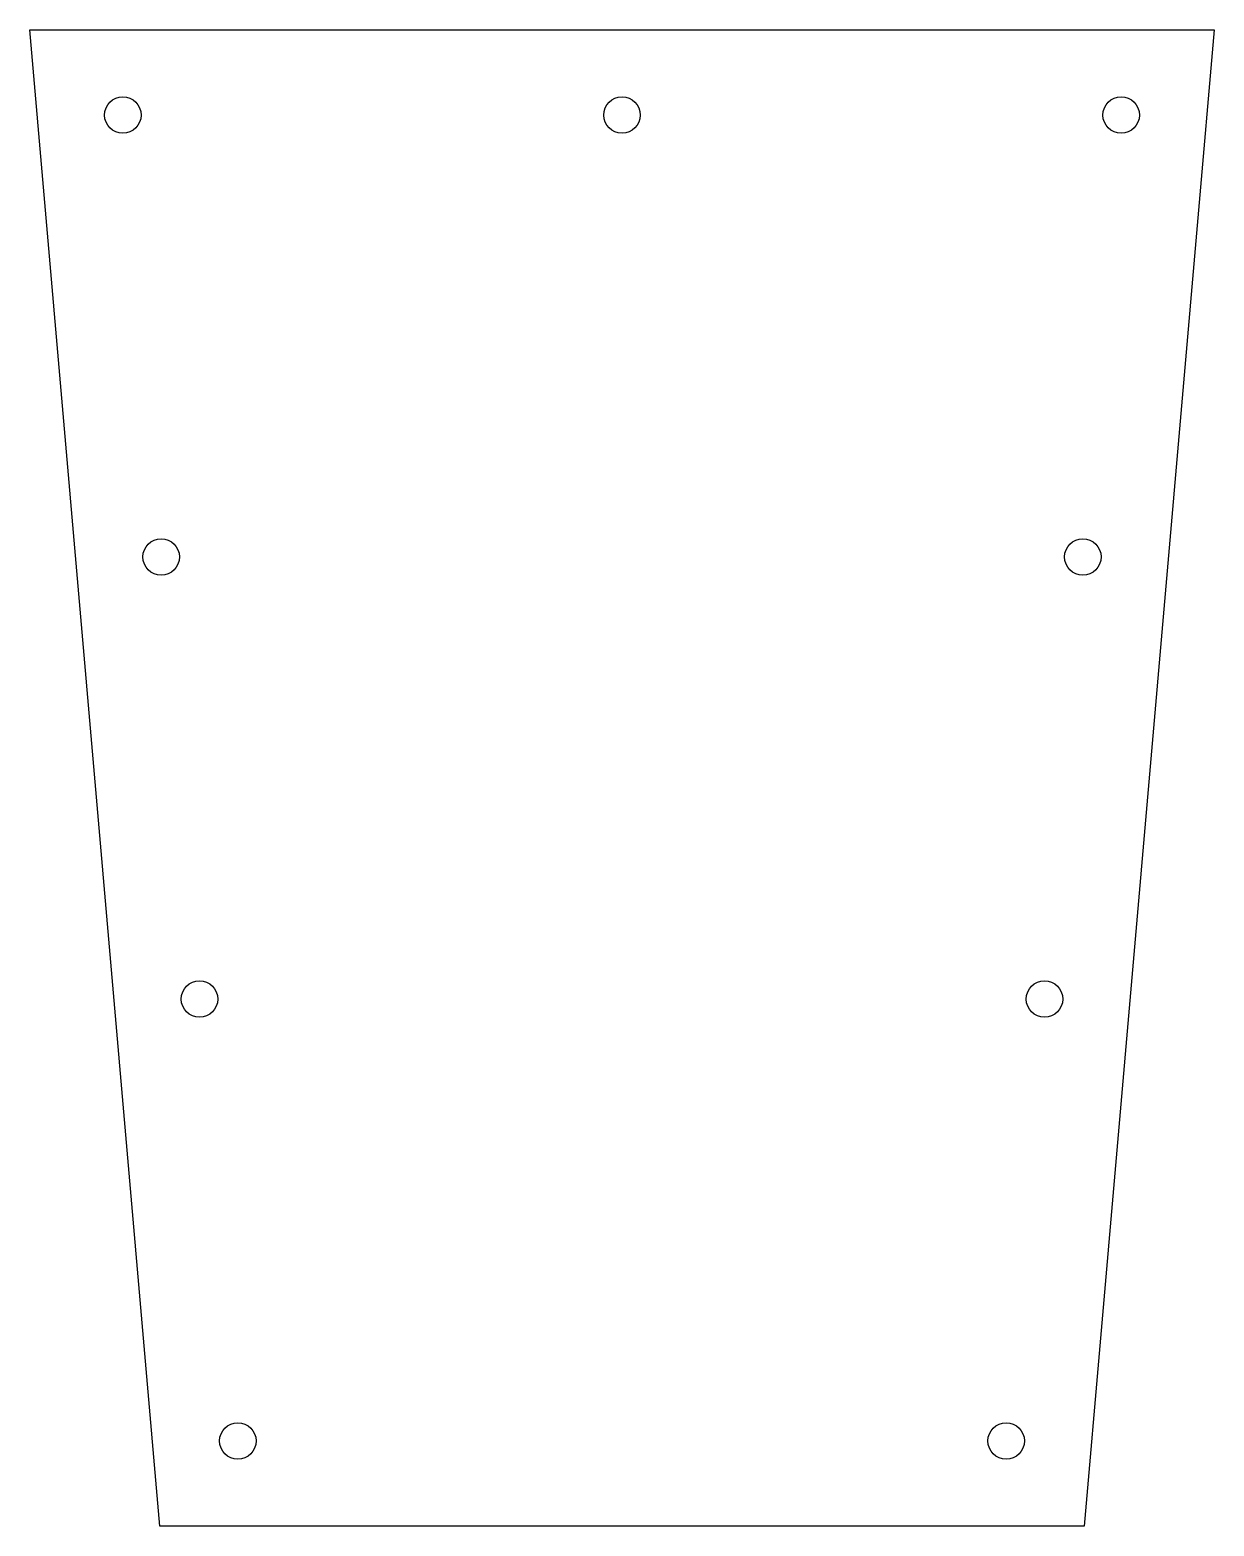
# Model space of a CAD drawing. Header units: millimetres. Extents: x -49 to 49, y -123 to 0.
import ezdxf

# ---------------------------------------------------------------- set-up
doc = ezdxf.new("R2010")
doc.units = ezdxf.units.MM
doc.layers.get('0').update_dxf_attribs({"linetype": 'CONTINUOUS'})

msp = doc.modelspace()

# ---------------------------------------------------------------- linework, layer by layer
msp.add_lwpolyline([(48.67, 0), (38, -123), (-38, -123), (-48.67, 0)], close=True)
for centre in [(-41.03, -7), (0, -7), (41.03, -7), (-37.88, -43.33), (37.88, -43.33), (-34.73, -79.67), (34.73, -79.67), (-31.58, -116), (31.58, -116)]:
    msp.add_circle(centre, 1.5)

doc.saveas('drawing.dxf')
